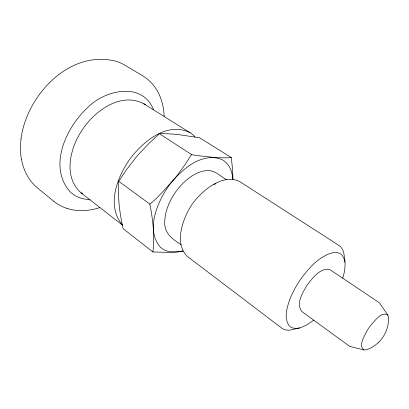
<?xml version="1.0" encoding="UTF-8"?>
<svg xmlns="http://www.w3.org/2000/svg" width="409" height="409" viewBox="0 0 409 409"><rect width="100%" height="100%" fill="white"/><g stroke="black" fill="none" stroke-linecap="round" stroke-linejoin="round"><path stroke-width="0.61" d="M232.961 179.239L232.517 169.045L231.33 157.588L199.679 137.818L179.418 134.714A164.868 164.868 0 0 0 161.581 133.682L159.357 133.702L149.244 143.145L139.786 153.073A187.373 187.373 0 0 0 134.714 159.004L126.407 169.863L118.707 181.279C117.659 197.184 119.627 213.125 123.104 228.636L152.9 251.97L169.142 252.384L183.135 251.371M152.9 251.97C154.796 235.983 152.961 219.822 149.858 204.106L118.707 181.279M20.992 138.891C26.539 95.45 69.827 48.635 116.79 61.483A43.068 43.068 0 0 1 124.924 65.225L142.956 75.967A41.278 41.278 0 0 1 154.029 85.977C160.594 94.459 163.687 105.205 164.111 115.824M342.665 278.156C345.257 270.824 345.738 262.885 344.148 255.267C343.744 251.55 342.297 247.598 339.02 245.492L239.592 181.499C222.271 173.109 201.688 191.085 192.266 204.004C183.319 217.332 173.447 242.931 187.302 256.392L281.924 328.233A9.254 9.254 0 0 0 283.56 329.225L286.08 330.032L289.69 330.186L300.421 327.737L306.929 324.879L313.734 320.17M232.859 179.229C232.46 173.15 230.523 166.857 226.039 162.531A17.74 17.74 0 0 0 221.473 159.357C211.893 156.126 201.417 156.851 191.555 154.561L185.057 164.582L177.992 174.321A190.686 190.686 0 0 1 172.92 180.62L170.686 183.38A93.41 93.41 0 0 0 164.464 192.44C155.369 208.135 146.805 231.351 160.241 247.026A17.766 17.766 0 0 0 165.369 250.466L169.326 251.724L175.742 252.118A33.083 33.083 0 0 0 182.843 250.789M378.852 342.067L377.159 343.626A32.771 32.771 0 0 1 366.934 349.598L364.112 349.956L350.355 346.525A3.64 3.64 0 0 1 349.087 345.948L301.77 311.443C295.589 303.212 303.038 292.067 307.461 284.613C312.819 277.895 320.59 266.959 330.4 269.92L378.892 302.476A3.671 3.671 0 0 1 379.869 303.463L387.88 315.232L388.545 318.023M149.858 204.106C170.517 187.823 184.444 157.409 214.142 157.455M213.917 184.515L216.029 183.58M299.669 327.941L296.039 328.453L292.742 328.003A8.042 8.042 0 0 1 288.826 325.313C283.739 317.425 287.098 307.348 289.899 299.235C294.541 287.471 301.607 276.709 310.267 267.512C317.328 258.948 341.464 241.571 344.94 262.235M90.057 199.878L81.693 198.529L76.595 196.453A27.786 27.786 0 0 1 70.021 191.663C47.965 166.678 66.033 127.644 87.071 108.17C104.009 90.144 142.281 80.864 153.585 109.893M67.868 208.692C75.225 210.911 83.099 211.136 90.655 209.863A64.09 64.09 0 0 0 99.919 207.557M363.954 349.92C357.809 345.344 364.961 335.441 367.287 330.339A60.69 60.69 0 0 1 370.983 324.961C374.787 321.147 381.495 310.85 387.793 315.099M195.113 137A22.112 22.112 0 0 0 190.211 132.802C167.041 120.952 142.235 142.097 129.285 159.934C116.877 177.93 106.376 205.855 122.296 224.812M190.205 132.802L143.937 103.855C121.642 91.907 96.289 109.796 83.584 127.956C70.629 145.931 62.127 175.936 81.038 192.843L122.347 225.057M143.937 103.855L145.425 104.878L144.034 103.917M159.357 133.702L191.555 154.561M226.412 179.607C220.441 176.315 215.093 170.287 207.731 170.558C203.887 170.63 200.154 171.76 196.688 173.355C188.043 177.557 180.977 184.464 175.446 192.235C169.449 200.952 164.95 211.146 164.755 221.867C164.009 233.074 172.337 239.153 180.988 244.587M81.13 192.915L82.521 193.897L81.038 192.843M53.605 201.136L37.71 188.155A43.103 43.103 0 0 1 29.254 178.851C25.286 173.027 22.766 166.299 21.483 159.387M164.116 115.936L164.132 116.268M231.33 157.623A121.887 121.887 0 0 1 214.147 157.424M388.514 318.023A33.017 33.017 0 0 1 378.877 342.098M67.868 208.677A41.432 41.432 0 0 1 53.594 201.146M21.426 159.398A67.746 67.746 0 0 1 21.064 138.902"/></g></svg>
